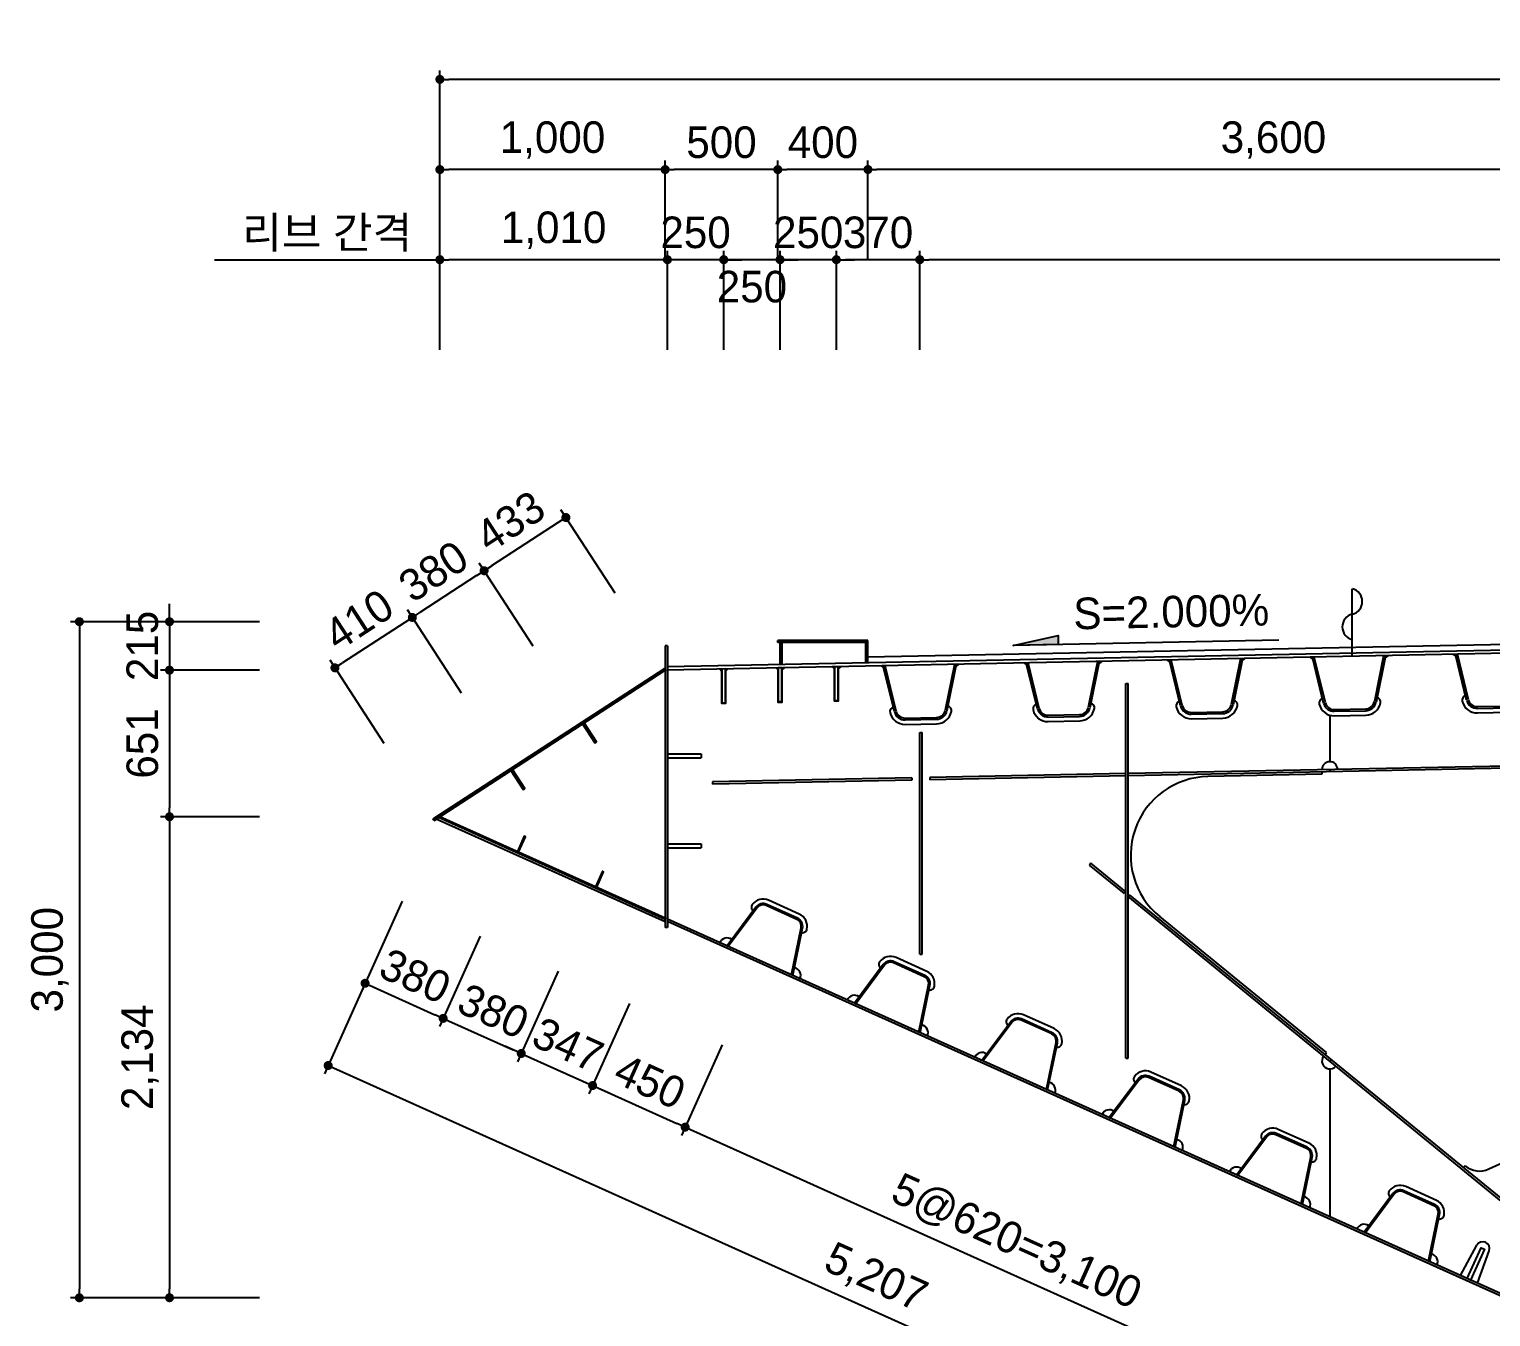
# Model space of a CAD drawing. Extents: x 2940 to 32027, y 1294 to 22572.
# Drawn here: x 3058 to 9545, y 15078 to 20791 of the extents above; entities that cross this region are included whole.
import ezdxf
from ezdxf.enums import TextEntityAlignment as Align

# ---------------------------------------------------------------- set-up
doc = ezdxf.new("R2010")
doc.units = 0
doc.header["$LTSCALE"] = 400
for name, color, linetype in [('CS-DIML', 1, 'Continuous'), ('CS-LEAL', 1, 'Continuous'), ('CS-LIN2', 1, 'Continuous'), ('CS-PATT', 1, 'Continuous'), ('CS-STEL-MAJR', 3, 'Continuous'), ('CS-SYMB', 3, 'Continuous'), ('CS-TEXT4', 7, 'Continuous'), ('DIML', 1, 'Continuous')]:
    doc.layers.add(name, color=color, linetype=linetype)
doc.styles.add('휴먼고딕', font='')
doc.styles.get('휴먼고딕').set_extended_font_data('휴먼고딕')
doc.dimstyles.new('일반도면_0001', dxfattribs={"dimtxt": 3.5, "dimasz": 1, "dimexe": 1, "dimexo": 5, "dimgap": 1.25, "dimtad": 1, "dimdec": 0, "dimzin": 0, "dimdsep": 46, "dimlunit": 6, "dimtxsty": '휴먼고딕', "dimblk": 'DOT', "dimcen": 0, "dimclrd": 1, "dimclre": 1, "dimclrt": 7, "dimadec": 0, "dimazin": 0, "dimtfac": 1, "dimtdec": 0, "dimtix": 1, "dimtmove": 2, "dimatfit": 3, "dimldrblk": 'NONE', "dimfxl": 1, "dimfrac": 2, "dimtolj": 1, "dimtzin": 0, "dimarcsym": 0})

# ---------------------------------------------------------------- blocks, each defined once
blk = doc.blocks.new('하부리브(320)')
at = {"layer": 'CS-STEL-MAJR'}
for points in [[(118, 189.2, 0.414214), (133.1, 213, 0.351505), (74.6, 260), (-74.6, 260, 0.351505), (-133.1, 213, 0.414214), (-118, 189.2)], [(160, 0), (113.6, 208.7, 0.351505), (74.6, 240), (-74.6, 240, 0.351505), (-113.6, 208.7), (-160, 0)], [(159.7, 1.3), (153.9, 0), (107.8, 207.4, 0.351505), (74.6, 234), (-74.6, 234, 0.351505), (-107.8, 207.4), (-153.9, 0), (-159.7, 1.3)]]:
    blk.add_lwpolyline(points, format="xyb", dxfattribs=at)
for centre, start, end in [((-160, 0), 77.4674, 180), ((160, 0), 360, 102.5326)]:
    blk.add_arc(centre, 35, start, end, dxfattribs=at)
blk = doc.blocks.new('u-rib')
at = {"layer": 'CS-STEL-MAJR'}
for p, q in [((-116.6, -204.4), (-162, 0)), ((-153.9, 0), (-161.7, -1.7)), ((-108.8, -202.7), (-153.9, 0)), ((153.9, 0), (108.8, -202.7)), ((153.9, 0), (161.7, -1.7)), ((172, 0), (159.9, -9.8)), ((-172, 0), (-159.9, -9.8)), ((162, 0), (116.6, -204.4)), ((-69.7, -234), (69.7, -234)), ((-69.7, -242), (69.7, -242)), ((-69.7, -262), (69.7, -262))]:
    blk.add_line(p, q, dxfattribs=at)
for centre, radius, start, end in [((-116.6, -204.4), 20, 102.53382, 192.53382), ((116.6, -204.4), 20, 347.46618, 77.46618), ((-69.7, -194), 68, 192.53382, 270), ((-69.7, -194), 48, 192.53382, 270), ((-69.7, -194), 40, 192.53382, 270), ((69.7, -194), 40, 270, 347.46618), ((69.7, -194), 48, 270, 347.46618), ((69.7, -194), 68, 270, 347.46618)]:
    blk.add_arc(centre, radius, start, end, dxfattribs=at)
blk = doc.blocks.new('fp-flat-14')
at = {"layer": 'CS-SYMB', "color": 1}
blk.add_line((0, 0), (0, 10), dxfattribs=at)
for centre, start, end in [((-0.46, 8.12), 283.8809, 76.1191), ((0.46, 4.36), 103.8809, 256.1191)]:
    blk.add_arc(centre, 1.94, start, end, dxfattribs=at)
blk = doc.blocks.new('_Dot')
at = {"layer": 'DIML'}
blk.add_line((0, 0), (-1, 0), dxfattribs=at)
at = {"layer": 'DIML', "const_width": 0.5}
blk.add_lwpolyline([(-0.25, 0, 1), (0.25, 0, 1)], format="xyb", close=True, dxfattribs=at)
blk = doc.blocks.new('*D99')
at = {"layer": 'CS-DIML', "color": 1, "lineweight": -2, "transparency": 16777216}
for p, q in [((6780.7, 19768.3), (6780.7, 20208.3)), ((10380.7, 19768.3), (10380.7, 20208.3)), ((10340.7, 20168.3), (6820.7, 20168.3))]:
    blk.add_line(p, q, dxfattribs=at)
at = {"layer": 'Defpoints', "color": 0, "transparency": 16777216}
for p in [(6780.7, 20168.3), (6780.7, 19768.3), (10380.7, 19768.3)]:
    blk.add_point(p, dxfattribs=at)
at = {"layer": 'CS-DIML', "color": 1, "lineweight": -2, "transparency": 16777216, "xscale": 40, "yscale": 40, "zscale": 40, "rotation": 180}
blk.add_blockref('_Dot', (6780.7, 20168.3), dxfattribs=at)
at = {"layer": 'CS-DIML', "color": 1, "lineweight": -2, "transparency": 16777216, "xscale": 40, "yscale": 40, "zscale": 40}
blk.add_blockref('_Dot', (10380.7, 20168.3), dxfattribs=at)
at = {"layer": 'CS-DIML', "color": 7, "transparency": 16777216, "insert": (8580.7, 20299.1), "char_height": 140, "attachment_point": 5, "style": '휴먼고딕'}
blk.add_mtext('\\A1;3,600', dxfattribs=at)
blk = doc.blocks.new('_None')
blk = doc.blocks.new('*D100')
at = {"layer": 'CS-DIML', "color": 1, "lineweight": -2, "transparency": 16777216}
for p, q in [((4880.7, 20168.3), (4880.7, 20608.3)), ((24340.7, 20568.3), (4920.7, 20568.3)), ((24380.7, 20168.3), (24380.7, 20608.3))]:
    blk.add_line(p, q, dxfattribs=at)
at = {"layer": 'Defpoints', "color": 0, "transparency": 16777216}
for p in [(4880.7, 20568.3), (4880.7, 20168.3), (24380.7, 20168.3)]:
    blk.add_point(p, dxfattribs=at)
at = {"layer": 'CS-DIML', "color": 1, "lineweight": -2, "transparency": 16777216, "xscale": 40, "yscale": 40, "zscale": 40, "rotation": 180}
blk.add_blockref('_Dot', (4880.7, 20568.3), dxfattribs=at)
at = {"layer": 'CS-DIML', "color": 1, "lineweight": -2, "transparency": 16777216, "xscale": 40, "yscale": 40, "zscale": 40}
blk.add_blockref('_Dot', (24380.7, 20568.3), dxfattribs=at)
at = {"layer": 'CS-DIML', "color": 7, "transparency": 16777216, "insert": (14630.7, 20699.1), "char_height": 140, "attachment_point": 5, "style": '휴먼고딕'}
blk.add_mtext('\\A1;19,500', dxfattribs=at)
blk = doc.blocks.new('*D109')
at = {"layer": 'CS-DIML', "color": 1, "lineweight": -2, "transparency": 16777216}
for p, q in [((7010.7, 19368.3), (7010.7, 19808.3)), ((22250.7, 19368.3), (22250.7, 19808.3)), ((22210.7, 19768.3), (7050.7, 19768.3))]:
    blk.add_line(p, q, dxfattribs=at)
at = {"layer": 'Defpoints', "color": 0, "transparency": 16777216}
for p in [(7010.7, 19768.3), (7010.7, 19368.3), (22250.7, 19368.3)]:
    blk.add_point(p, dxfattribs=at)
at = {"layer": 'CS-DIML', "color": 1, "lineweight": -2, "transparency": 16777216, "xscale": 40, "yscale": 40, "zscale": 40, "rotation": 180}
blk.add_blockref('_Dot', (7010.7, 19768.3), dxfattribs=at)
at = {"layer": 'CS-DIML', "color": 1, "lineweight": -2, "transparency": 16777216, "xscale": 40, "yscale": 40, "zscale": 40}
blk.add_blockref('_Dot', (22250.7, 19768.3), dxfattribs=at)
at = {"layer": 'CS-DIML', "color": 7, "transparency": 16777216, "insert": (14630.7, 19899.1), "char_height": 140, "attachment_point": 5, "style": '휴먼고딕'}
blk.add_mtext('\\A1;24@635=15,240', dxfattribs=at)
blk = doc.blocks.new('*D115')
at = {"layer": 'CS-DIML', "color": 1, "lineweight": -2, "transparency": 16777216}
for p, q in [((6380.7, 19768.3), (6380.7, 20208.3)), ((6780.7, 19768.3), (6780.7, 20208.3)), ((6740.7, 20168.3), (6420.7, 20168.3))]:
    blk.add_line(p, q, dxfattribs=at)
at = {"layer": 'Defpoints', "color": 0, "transparency": 16777216}
for p in [(6380.7, 20168.3), (6380.7, 19768.3), (6780.7, 19768.3)]:
    blk.add_point(p, dxfattribs=at)
at = {"layer": 'CS-DIML', "color": 1, "lineweight": -2, "transparency": 16777216, "xscale": 40, "yscale": 40, "zscale": 40, "rotation": 180}
blk.add_blockref('_Dot', (6380.7, 20168.3), dxfattribs=at)
at = {"layer": 'CS-DIML', "color": 1, "lineweight": -2, "transparency": 16777216, "xscale": 40, "yscale": 40, "zscale": 40}
blk.add_blockref('_Dot', (6780.7, 20168.3), dxfattribs=at)
at = {"layer": 'CS-DIML', "color": 7, "transparency": 16777216, "insert": (6580.7, 20288.7), "char_height": 140, "attachment_point": 5, "style": '휴먼고딕'}
blk.add_mtext('\\A1;400', dxfattribs=at)
blk = doc.blocks.new('*D116')
at = {"layer": 'CS-DIML', "color": 1, "lineweight": -2, "transparency": 16777216}
for p, q in [((5880.7, 19768.3), (5880.7, 20208.3)), ((6380.7, 19768.3), (6380.7, 20208.3)), ((6340.7, 20168.3), (5920.7, 20168.3))]:
    blk.add_line(p, q, dxfattribs=at)
at = {"layer": 'Defpoints', "color": 0, "transparency": 16777216}
for p in [(5880.7, 20168.3), (5880.7, 19768.3), (6380.7, 19768.3)]:
    blk.add_point(p, dxfattribs=at)
at = {"layer": 'CS-DIML', "color": 1, "lineweight": -2, "transparency": 16777216, "xscale": 40, "yscale": 40, "zscale": 40, "rotation": 180}
blk.add_blockref('_Dot', (5880.7, 20168.3), dxfattribs=at)
at = {"layer": 'CS-DIML', "color": 1, "lineweight": -2, "transparency": 16777216, "xscale": 40, "yscale": 40, "zscale": 40}
blk.add_blockref('_Dot', (6380.7, 20168.3), dxfattribs=at)
at = {"layer": 'CS-DIML', "color": 7, "transparency": 16777216, "insert": (6130.7, 20288.7), "char_height": 140, "attachment_point": 5, "style": '휴먼고딕'}
blk.add_mtext('\\A1;500', dxfattribs=at)
blk = doc.blocks.new('*D117')
at = {"layer": 'CS-DIML', "color": 1, "lineweight": -2, "transparency": 16777216}
for p, q in [((4880.7, 19768.3), (4880.7, 20208.3)), ((5880.7, 19768.3), (5880.7, 20208.3)), ((5840.7, 20168.3), (4920.7, 20168.3))]:
    blk.add_line(p, q, dxfattribs=at)
at = {"layer": 'Defpoints', "color": 0, "transparency": 16777216}
for p in [(4880.7, 20168.3), (4880.7, 19768.3), (5880.7, 19768.3)]:
    blk.add_point(p, dxfattribs=at)
at = {"layer": 'CS-DIML', "color": 1, "lineweight": -2, "transparency": 16777216, "xscale": 40, "yscale": 40, "zscale": 40, "rotation": 180}
blk.add_blockref('_Dot', (4880.7, 20168.3), dxfattribs=at)
at = {"layer": 'CS-DIML', "color": 1, "lineweight": -2, "transparency": 16777216, "xscale": 40, "yscale": 40, "zscale": 40}
blk.add_blockref('_Dot', (5880.7, 20168.3), dxfattribs=at)
at = {"layer": 'CS-DIML', "color": 7, "transparency": 16777216, "insert": (5380.7, 20299.1), "char_height": 140, "attachment_point": 5, "style": '휴먼고딕'}
blk.add_mtext('\\A1;1,000', dxfattribs=at)
blk = doc.blocks.new('*D118')
at = {"layer": 'CS-DIML', "color": 1, "lineweight": -2, "transparency": 16777216}
for p, q in [((6640.7, 19368.3), (6640.7, 19808.3)), ((7010.7, 19368.3), (7010.7, 19808.3)), ((6970.7, 19768.3), (6680.7, 19768.3))]:
    blk.add_line(p, q, dxfattribs=at)
at = {"layer": 'Defpoints', "color": 0, "transparency": 16777216}
for p in [(6640.7, 19768.3), (6640.7, 19368.3), (7010.7, 19368.3)]:
    blk.add_point(p, dxfattribs=at)
at = {"layer": 'CS-DIML', "color": 1, "lineweight": -2, "transparency": 16777216, "xscale": 40, "yscale": 40, "zscale": 40, "rotation": 180}
blk.add_blockref('_Dot', (6640.7, 19768.3), dxfattribs=at)
at = {"layer": 'CS-DIML', "color": 1, "lineweight": -2, "transparency": 16777216, "xscale": 40, "yscale": 40, "zscale": 40}
blk.add_blockref('_Dot', (7010.7, 19768.3), dxfattribs=at)
at = {"layer": 'CS-DIML', "color": 7, "transparency": 16777216, "insert": (6825.7, 19888.7), "char_height": 140, "attachment_point": 5, "style": '휴먼고딕'}
blk.add_mtext('\\A1;370', dxfattribs=at)
blk = doc.blocks.new('*D119')
at = {"layer": 'CS-DIML', "color": 1, "lineweight": -2, "transparency": 16777216}
for p, q in [((5890.7, 19368.3), (5890.7, 19808.3)), ((6140.7, 19368.3), (6140.7, 19808.3)), ((5850.7, 19768.3), (5810.7, 19768.3)), ((6140.7, 19768.3), (5890.7, 19768.3)), ((6180.7, 19768.3), (6220.7, 19768.3))]:
    blk.add_line(p, q, dxfattribs=at)
at = {"layer": 'Defpoints', "color": 0, "transparency": 16777216}
for p in [(5890.7, 19768.3), (5890.7, 19368.3), (6140.7, 19368.3)]:
    blk.add_point(p, dxfattribs=at)
at = {"layer": 'CS-DIML', "color": 1, "lineweight": -2, "transparency": 16777216, "xscale": 40, "yscale": 40, "zscale": 40}
blk.add_blockref('_Dot', (5890.7, 19768.3), dxfattribs=at)
at = {"layer": 'CS-DIML', "color": 1, "lineweight": -2, "transparency": 16777216, "xscale": 40, "yscale": 40, "zscale": 40, "rotation": 180}
blk.add_blockref('_Dot', (6140.7, 19768.3), dxfattribs=at)
at = {"layer": 'CS-DIML', "color": 7, "transparency": 16777216, "insert": (6015.7, 19888.7), "char_height": 140, "attachment_point": 5, "style": '휴먼고딕'}
blk.add_mtext('\\A1;250', dxfattribs=at)
blk = doc.blocks.new('*D120')
at = {"layer": 'CS-DIML', "color": 1, "lineweight": -2, "transparency": 16777216}
for p, q in [((6140.7, 19368.3), (6140.7, 19808.3)), ((6390.7, 19368.3), (6390.7, 19808.3)), ((6100.7, 19768.3), (6060.7, 19768.3)), ((6390.7, 19768.3), (6140.7, 19768.3)), ((6430.7, 19768.3), (6470.7, 19768.3))]:
    blk.add_line(p, q, dxfattribs=at)
at = {"layer": 'Defpoints', "color": 0, "transparency": 16777216}
for p in [(6140.7, 19768.3), (6140.7, 19368.3), (6390.7, 19368.3)]:
    blk.add_point(p, dxfattribs=at)
at = {"layer": 'CS-DIML', "color": 1, "lineweight": -2, "transparency": 16777216, "xscale": 40, "yscale": 40, "zscale": 40}
blk.add_blockref('_Dot', (6140.7, 19768.3), dxfattribs=at)
at = {"layer": 'CS-DIML', "color": 1, "lineweight": -2, "transparency": 16777216, "xscale": 40, "yscale": 40, "zscale": 40, "rotation": 180}
blk.add_blockref('_Dot', (6390.7, 19768.3), dxfattribs=at)
at = {"layer": 'CS-DIML', "color": 7, "transparency": 16777216, "char_height": 140, "attachment_point": 5, "style": '휴먼고딕'}
for s, insert in [('\\A1;', (6265.7, 19888.3)), ('\\A1;250', (6265.7, 19647.9))]:
    blk.add_mtext(s, dxfattribs=dict(at, insert=insert))
blk = doc.blocks.new('*D121')
at = {"layer": 'CS-DIML', "color": 1, "lineweight": -2, "transparency": 16777216}
for p, q in [((6390.7, 19368.3), (6390.7, 19808.3)), ((6640.7, 19368.3), (6640.7, 19808.3)), ((6350.7, 19768.3), (6310.7, 19768.3)), ((6640.7, 19768.3), (6390.7, 19768.3)), ((6680.7, 19768.3), (6720.7, 19768.3))]:
    blk.add_line(p, q, dxfattribs=at)
at = {"layer": 'Defpoints', "color": 0, "transparency": 16777216}
for p in [(6390.7, 19768.3), (6390.7, 19368.3), (6640.7, 19368.3)]:
    blk.add_point(p, dxfattribs=at)
at = {"layer": 'CS-DIML', "color": 1, "lineweight": -2, "transparency": 16777216, "xscale": 40, "yscale": 40, "zscale": 40}
blk.add_blockref('_Dot', (6390.7, 19768.3), dxfattribs=at)
at = {"layer": 'CS-DIML', "color": 1, "lineweight": -2, "transparency": 16777216, "xscale": 40, "yscale": 40, "zscale": 40, "rotation": 180}
blk.add_blockref('_Dot', (6640.7, 19768.3), dxfattribs=at)
at = {"layer": 'CS-DIML', "color": 7, "transparency": 16777216, "insert": (6515.7, 19888.7), "char_height": 140, "attachment_point": 5, "style": '휴먼고딕'}
blk.add_mtext('\\A1;250', dxfattribs=at)
blk = doc.blocks.new('*D122')
at = {"layer": 'CS-DIML', "color": 1, "lineweight": -2, "transparency": 16777216}
for p, q in [((4880.7, 19368.3), (4880.7, 19808.3)), ((5890.7, 19368.3), (5890.7, 19808.3)), ((5850.7, 19768.3), (4920.7, 19768.3))]:
    blk.add_line(p, q, dxfattribs=at)
at = {"layer": 'Defpoints', "color": 0, "transparency": 16777216}
for p in [(4880.7, 19768.3), (4880.7, 19368.3), (5890.7, 19368.3)]:
    blk.add_point(p, dxfattribs=at)
at = {"layer": 'CS-DIML', "color": 1, "lineweight": -2, "transparency": 16777216, "xscale": 40, "yscale": 40, "zscale": 40, "rotation": 180}
blk.add_blockref('_Dot', (4880.7, 19768.3), dxfattribs=at)
at = {"layer": 'CS-DIML', "color": 1, "lineweight": -2, "transparency": 16777216, "xscale": 40, "yscale": 40, "zscale": 40}
blk.add_blockref('_Dot', (5890.7, 19768.3), dxfattribs=at)
at = {"layer": 'CS-DIML', "color": 7, "transparency": 16777216, "insert": (5385.7, 19899.1), "char_height": 140, "attachment_point": 5, "style": '휴먼고딕'}
blk.add_mtext('\\A1;1,010', dxfattribs=at)
blk = doc.blocks.new('*D134')
at = {"layer": 'CS-DIML', "color": 1, "lineweight": -2, "transparency": 16777216}
for p, q in [((6133.3, 16283.9), (5953, 15882.6)), ((6005.9, 15902.7), (8760.5, 14664.9)), ((8961, 15013.3), (8780.6, 14612))]:
    blk.add_line(p, q, dxfattribs=at)
at = {"layer": 'Defpoints', "color": 0, "transparency": 16777216}
for p in [(6133.3, 16283.9), (8961, 15013.3), (8797, 14648.5)]:
    blk.add_point(p, dxfattribs=at)
at = {"layer": 'CS-DIML', "color": 1, "lineweight": -2, "transparency": 16777216, "xscale": 40, "yscale": 40, "zscale": 40}
for p, rotation in [((5969.4, 15919), 155.804027417494), ((8797, 14648.5), 335.804027417494)]:
    blk.add_blockref('_Dot', p, dxfattribs=dict(at, rotation=rotation))
at = {"layer": 'CS-DIML', "color": 7, "transparency": 16777216, "insert": (7436.8, 15403), "char_height": 140, "attachment_point": 5, "rotation": 335.80403, "style": '휴먼고딕'}
blk.add_mtext('\\A1;5@620=3,100', dxfattribs=at)
blk = doc.blocks.new('*D135')
at = {"layer": 'CS-DIML', "color": 1, "lineweight": -2, "transparency": 16777216}
for p, q in [((5722.7, 16468.4), (5542.3, 16067.1)), ((6133.3, 16283.9), (5953, 15882.6)), ((5595.2, 16087.2), (5932.9, 15935.4))]:
    blk.add_line(p, q, dxfattribs=at)
at = {"layer": 'Defpoints', "color": 0, "transparency": 16777216}
for p in [(5722.7, 16468.4), (6133.3, 16283.9), (5969.4, 15919)]:
    blk.add_point(p, dxfattribs=at)
at = {"layer": 'CS-DIML', "color": 1, "lineweight": -2, "transparency": 16777216, "xscale": 40, "yscale": 40, "zscale": 40}
for p, rotation in [((5558.7, 16103.6), 155.804027417494), ((5969.4, 15919), 335.804027417494)]:
    blk.add_blockref('_Dot', p, dxfattribs=dict(at, rotation=rotation))
at = {"layer": 'CS-DIML', "color": 7, "transparency": 16777216, "insert": (5813.4, 16121.1), "char_height": 140, "attachment_point": 5, "rotation": 335.80403, "style": '휴먼고딕'}
blk.add_mtext('\\A1;450', dxfattribs=at)
blk = doc.blocks.new('*D136')
at = {"layer": 'CS-DIML', "color": 1, "lineweight": -2, "transparency": 16777216}
for p, q in [((5405.9, 16610.8), (5225.5, 16209.4)), ((5722.7, 16468.4), (5542.3, 16067.1)), ((5205.5, 16262.3), (5169, 16278.7)), ((5241.9, 16245.9), (5558.7, 16103.6)), ((5595.2, 16087.2), (5631.7, 16070.8))]:
    blk.add_line(p, q, dxfattribs=at)
at = {"layer": 'Defpoints', "color": 0, "transparency": 16777216}
for p in [(5405.9, 16610.8), (5722.7, 16468.4), (5558.7, 16103.6)]:
    blk.add_point(p, dxfattribs=at)
at = {"layer": 'CS-DIML', "color": 1, "lineweight": -2, "transparency": 16777216, "xscale": 40, "yscale": 40, "zscale": 40}
for p, rotation in [((5241.9, 16245.9), 335.804027417494), ((5558.7, 16103.6), 155.804027417494)]:
    blk.add_blockref('_Dot', p, dxfattribs=dict(at, rotation=rotation))
at = {"layer": 'CS-DIML', "color": 7, "transparency": 16777216, "insert": (5449.5, 16284.2), "char_height": 140, "attachment_point": 5, "rotation": 335.80403, "style": '휴먼고딕'}
blk.add_mtext('\\A1;347', dxfattribs=at)
blk = doc.blocks.new('*D137')
at = {"layer": 'CS-DIML', "color": 1, "lineweight": -2, "transparency": 16777216}
for p, q in [((5059.3, 16766.5), (4878.9, 16365.2)), ((5405.9, 16610.8), (5225.5, 16209.4)), ((4931.8, 16385.3), (5205.5, 16262.3))]:
    blk.add_line(p, q, dxfattribs=at)
at = {"layer": 'Defpoints', "color": 0, "transparency": 16777216}
for p in [(5059.3, 16766.5), (5405.9, 16610.8), (5241.9, 16245.9)]:
    blk.add_point(p, dxfattribs=at)
at = {"layer": 'CS-DIML', "color": 1, "lineweight": -2, "transparency": 16777216, "xscale": 40, "yscale": 40, "zscale": 40}
for p, rotation in [((4895.3, 16401.7), 155.804027417494), ((5241.9, 16245.9), 335.804027417494)]:
    blk.add_blockref('_Dot', p, dxfattribs=dict(at, rotation=rotation))
at = {"layer": 'CS-DIML', "color": 7, "transparency": 16777216, "insert": (5118, 16433.6), "char_height": 140, "attachment_point": 5, "rotation": 335.80403, "style": '휴먼고딕'}
blk.add_mtext('\\A1;380', dxfattribs=at)
blk = doc.blocks.new('*D138')
at = {"layer": 'CS-DIML', "color": 1, "lineweight": -2, "transparency": 16777216}
for p, q in [((4712.7, 16922.3), (4532.3, 16520.9)), ((5059.3, 16766.5), (4878.9, 16365.2)), ((4585.2, 16541), (4858.8, 16418))]:
    blk.add_line(p, q, dxfattribs=at)
at = {"layer": 'Defpoints', "color": 0, "transparency": 16777216}
for p in [(4712.7, 16922.3), (5059.3, 16766.5), (4895.3, 16401.7)]:
    blk.add_point(p, dxfattribs=at)
at = {"layer": 'CS-DIML', "color": 1, "lineweight": -2, "transparency": 16777216, "xscale": 40, "yscale": 40, "zscale": 40}
for p, rotation in [((4548.7, 16557.4), 155.804027417494), ((4895.3, 16401.7), 335.804027417494)]:
    blk.add_blockref('_Dot', p, dxfattribs=dict(at, rotation=rotation))
at = {"layer": 'CS-DIML', "color": 7, "transparency": 16777216, "insert": (4771.3, 16589.3), "char_height": 140, "attachment_point": 5, "rotation": 335.80403, "style": '휴먼고딕'}
blk.add_mtext('\\A1;380', dxfattribs=at)
blk = doc.blocks.new('*D139')
at = {"layer": 'CS-DIML', "color": 1, "lineweight": -2, "transparency": 16777216}
for p, q in [((4548.7, 16557.4), (4368.4, 16156.1)), ((4421.3, 16176.1), (9098.3, 14074.6)), ((9298.7, 14423.1), (9118.4, 14021.7))]:
    blk.add_line(p, q, dxfattribs=at)
at = {"layer": 'Defpoints', "color": 0, "transparency": 16777216}
for p in [(4548.7, 16557.4), (9298.7, 14423.1), (9134.8, 14058.2)]:
    blk.add_point(p, dxfattribs=at)
at = {"layer": 'CS-DIML', "color": 1, "lineweight": -2, "transparency": 16777216, "xscale": 40, "yscale": 40, "zscale": 40}
for p, rotation in [((4384.8, 16192.5), 155.804027417494), ((9134.8, 14058.2), 335.804027417494)]:
    blk.add_blockref('_Dot', p, dxfattribs=dict(at, rotation=rotation))
at = {"layer": 'CS-DIML', "color": 7, "transparency": 16777216, "insert": (6813.4, 15244.7), "char_height": 140, "attachment_point": 5, "rotation": 335.80403, "style": '휴먼고딕'}
blk.add_mtext('\\A1;5,207', dxfattribs=at)
blk = doc.blocks.new('*D148')
at = {"layer": 'CS-DIML', "color": 1, "lineweight": -2, "transparency": 16777216}
for p, q in [((4976.7, 17845.5), (4736.7, 18214.3)), ((4725, 18158.9), (4448.4, 17978.9)), ((4633, 17621.9), (4393.1, 17990.7))]:
    blk.add_line(p, q, dxfattribs=at)
at = {"layer": 'Defpoints', "color": 0, "transparency": 16777216}
for p in [(4414.9, 17957.1), (4976.7, 17845.5), (4633, 17621.9)]:
    blk.add_point(p, dxfattribs=at)
at = {"layer": 'CS-DIML', "color": 1, "lineweight": -2, "transparency": 16777216, "xscale": 40, "yscale": 40, "zscale": 40}
for p, rotation in [((4758.5, 18180.7), 33.05071152858744), ((4414.9, 17957.1), 213.0507115285875)]:
    blk.add_blockref('_Dot', p, dxfattribs=dict(at, rotation=rotation))
at = {"layer": 'CS-DIML', "color": 7, "transparency": 16777216, "insert": (4521.1, 18169.8), "char_height": 140, "attachment_point": 5, "rotation": 33.05071, "style": '휴먼고딕'}
blk.add_mtext('\\A1;410', dxfattribs=at)
blk = doc.blocks.new('*D149')
at = {"layer": 'CS-DIML', "color": 1, "lineweight": -2, "transparency": 16777216}
for p, q in [((5043.5, 18366.2), (4792.1, 18202.6)), ((5295.2, 18052.7), (5055.2, 18421.5)), ((4976.7, 17845.5), (4736.7, 18214.3))]:
    blk.add_line(p, q, dxfattribs=at)
at = {"layer": 'Defpoints', "color": 0, "transparency": 16777216}
for p in [(4758.5, 18180.7), (5295.2, 18052.7), (4976.7, 17845.5)]:
    blk.add_point(p, dxfattribs=at)
at = {"layer": 'CS-DIML', "color": 1, "lineweight": -2, "transparency": 16777216, "xscale": 40, "yscale": 40, "zscale": 40}
for p, rotation in [((5077.1, 18388), 33.05071152858744), ((4758.5, 18180.7), 213.0507115285875)]:
    blk.add_blockref('_Dot', p, dxfattribs=dict(at, rotation=rotation))
at = {"layer": 'CS-DIML', "color": 7, "transparency": 16777216, "insert": (4852.2, 18385.2), "char_height": 140, "attachment_point": 5, "rotation": 33.05071, "style": '휴먼고딕'}
blk.add_mtext('\\A1;380', dxfattribs=at)
blk = doc.blocks.new('*D150')
at = {"layer": 'CS-DIML', "color": 1, "lineweight": -2, "transparency": 16777216}
for p, q in [((5658.2, 18288.9), (5418.2, 18657.7)), ((5406.5, 18602.3), (5110.6, 18409.8)), ((5295.2, 18052.7), (5055.2, 18421.5))]:
    blk.add_line(p, q, dxfattribs=at)
at = {"layer": 'Defpoints', "color": 0, "transparency": 16777216}
for p in [(5077.1, 18388), (5658.2, 18288.9), (5295.2, 18052.7)]:
    blk.add_point(p, dxfattribs=at)
at = {"layer": 'CS-DIML', "color": 1, "lineweight": -2, "transparency": 16777216, "xscale": 40, "yscale": 40, "zscale": 40}
for p, rotation in [((5440, 18624.2), 33.05071152858744), ((5077.1, 18388), 213.0507115285875)]:
    blk.add_blockref('_Dot', p, dxfattribs=dict(at, rotation=rotation))
at = {"layer": 'CS-DIML', "color": 7, "transparency": 16777216, "insert": (5193.1, 18606.7), "char_height": 140, "attachment_point": 5, "rotation": 33.05071, "style": '휴먼고딕'}
blk.add_mtext('\\A1;433', dxfattribs=at)
blk = doc.blocks.new('*D154')
at = {"layer": 'CS-DIML', "color": 1, "lineweight": -2, "transparency": 16777216}
for p, q in [((4080.7, 17296.2), (3640.7, 17296.2)), ((3680.7, 17256.2), (3680.7, 15201.9)), ((4080.7, 15161.9), (3640.7, 15161.9))]:
    blk.add_line(p, q, dxfattribs=at)
at = {"layer": 'Defpoints', "color": 0, "transparency": 16777216}
for p in [(4080.7, 17296.2), (3680.7, 15161.9), (4080.7, 15161.9)]:
    blk.add_point(p, dxfattribs=at)
at = {"layer": 'CS-DIML', "color": 1, "lineweight": -2, "transparency": 16777216, "xscale": 40, "yscale": 40, "zscale": 40}
for p, rotation in [((3680.7, 17296.2), 90), ((3680.7, 15161.9), 270)]:
    blk.add_blockref('_Dot', p, dxfattribs=dict(at, rotation=rotation))
at = {"layer": 'CS-DIML', "color": 7, "transparency": 16777216, "insert": (3549.9, 16229.1), "char_height": 140, "attachment_point": 5, "rotation": 90, "style": '휴먼고딕'}
blk.add_mtext('\\A1;2,134', dxfattribs=at)
blk = doc.blocks.new('*D155')
at = {"layer": 'CS-DIML', "color": 1, "lineweight": -2, "transparency": 16777216}
for p, q in [((4080.7, 17946.9), (3640.7, 17946.9)), ((3680.7, 17906.9), (3680.7, 17336.2)), ((4080.7, 17296.2), (3640.7, 17296.2))]:
    blk.add_line(p, q, dxfattribs=at)
at = {"layer": 'Defpoints', "color": 0, "transparency": 16777216}
for p in [(4080.7, 17946.9), (3680.7, 17296.2), (4080.7, 17296.2)]:
    blk.add_point(p, dxfattribs=at)
at = {"layer": 'CS-DIML', "color": 1, "lineweight": -2, "transparency": 16777216, "xscale": 40, "yscale": 40, "zscale": 40}
for p, rotation in [((3680.7, 17946.9), 90), ((3680.7, 17296.2), 270)]:
    blk.add_blockref('_Dot', p, dxfattribs=dict(at, rotation=rotation))
at = {"layer": 'CS-DIML', "color": 7, "transparency": 16777216, "insert": (3560.7, 17621.6), "char_height": 140, "attachment_point": 5, "rotation": 90, "style": '휴먼고딕'}
blk.add_mtext('\\A1;651', dxfattribs=at)
blk = doc.blocks.new('*D156')
at = {"layer": 'CS-DIML', "color": 1, "lineweight": -2, "transparency": 16777216}
for p, q in [((3680.7, 18201.9), (3680.7, 18241.9)), ((4080.7, 18161.9), (3640.7, 18161.9)), ((3680.7, 18161.9), (3680.7, 17946.9)), ((4080.7, 17946.9), (3640.7, 17946.9)), ((3680.7, 17906.9), (3680.7, 17866.9))]:
    blk.add_line(p, q, dxfattribs=at)
at = {"layer": 'Defpoints', "color": 0, "transparency": 16777216}
for p in [(4080.7, 18161.9), (3680.7, 17946.9), (4080.7, 17946.9)]:
    blk.add_point(p, dxfattribs=at)
at = {"layer": 'CS-DIML', "color": 1, "lineweight": -2, "transparency": 16777216, "xscale": 40, "yscale": 40, "zscale": 40}
for p, rotation in [((3680.7, 18161.9), 270), ((3680.7, 17946.9), 90)]:
    blk.add_blockref('_Dot', p, dxfattribs=dict(at, rotation=rotation))
at = {"layer": 'CS-DIML', "color": 7, "transparency": 16777216, "insert": (3560.7, 18054.4), "char_height": 140, "attachment_point": 5, "rotation": 90, "style": '휴먼고딕'}
blk.add_mtext('\\A1;215', dxfattribs=at)
blk = doc.blocks.new('*D157')
at = {"layer": 'CS-DIML', "color": 1, "lineweight": -2, "transparency": 16777216}
for p, q in [((3680.7, 18161.9), (3240.7, 18161.9)), ((3280.7, 18121.9), (3280.7, 15201.9)), ((3680.7, 15161.9), (3240.7, 15161.9))]:
    blk.add_line(p, q, dxfattribs=at)
at = {"layer": 'Defpoints', "color": 0, "transparency": 16777216}
for p in [(3680.7, 18161.9), (3280.7, 15161.9), (3680.7, 15161.9)]:
    blk.add_point(p, dxfattribs=at)
at = {"layer": 'CS-DIML', "color": 1, "lineweight": -2, "transparency": 16777216, "xscale": 40, "yscale": 40, "zscale": 40}
for p, rotation in [((3280.7, 18161.9), 90), ((3280.7, 15161.9), 270)]:
    blk.add_blockref('_Dot', p, dxfattribs=dict(at, rotation=rotation))
at = {"layer": 'CS-DIML', "color": 7, "transparency": 16777216, "insert": (3149.9, 16661.9), "char_height": 140, "attachment_point": 5, "rotation": 90, "style": '휴먼고딕'}
blk.add_mtext('\\A1;3,000', dxfattribs=at)

msp = doc.modelspace()

# ---------------------------------------------------------------- hatches: boundary and pattern name
at = {"layer": 'CS-LEAL'}
msp.add_hatch(color=256, dxfattribs=at).paths.add_polyline_path([(7624.78, 18100.98), (7425.62, 18056.99), (7625.58, 18060.99)])

# ---------------------------------------------------------------- linework, layer by layer
msp.add_line((3880.7, 19768.29), (4880.7, 19768.29), dxfattribs=at)
msp.add_lwpolyline([(7625.58, 18060.99), (7425.62, 18056.99), (7624.78, 18100.98), (7625.58, 18060.99)], close=True, dxfattribs=at)
at = {"layer": 'CS-LIN2'}
msp.add_line((10390.7, 18076.11), (6780.7, 18003.91), dxfattribs=at)
at = {"layer": 'CS-PATT'}
for p, q in [((8830.7, 17745.85), (8830.7, 17540.8)), ((8830.7, 16176.91), (8830.7, 15521.37))]:
    msp.add_line(p, q, dxfattribs=at)
at = {"layer": 'CS-STEL-MAJR'}
for p, q in [((16630.7, 18175.91), (5890.7, 17961.11)), ((16630.7, 18161.9), (5890.7, 17947.1)), ((5880.7, 18054.9), (5880.7, 16804.9)), ((5890.7, 18054.9), (5880.7, 18054.9)), ((5890.7, 18054.9), (5890.7, 16804.9)), ((6780.7, 18078.91), (6380.7, 18078.91)), ((6380.7, 18068.91), (6380.7, 18078.91)), ((6780.7, 18068.91), (6380.7, 18068.91)), ((6390.7, 17971.11), (6390.7, 18068.91)), ((6390.7, 17971.11), (6390.7, 18068.9)), ((6400.7, 17971.31), (6400.7, 18068.91)), ((6770.7, 17978.71), (6770.7, 18068.91)), ((6780.7, 17978.91), (6780.7, 18078.91)), ((4851.19, 17286.58), (5880.7, 17956.45)), ((4855.55, 17279.88), (5880.7, 17946.9)), ((6122.7, 17952.1), (6130.7, 17944.1)), ((6158.7, 17952.1), (6150.7, 17944.1)), ((6372.7, 17957.1), (6380.7, 17949.1)), ((6408.7, 17957.1), (6400.7, 17949.1)), ((6622.7, 17962.1), (6630.7, 17954.1)), ((6658.7, 17962.1), (6650.7, 17954.1)), ((7925.7, 16225.77), (7925.7, 17887.9)), ((7925.7, 17887.9), (7935.7, 17887.9)), ((7935.7, 16225.77), (7935.7, 17887.9)), ((7010.7, 16686.91), (7010.7, 17669.6)), ((7010.7, 17669.6), (7020.7, 17669.6)), ((7020.7, 16686.91), (7020.7, 17669.6)), ((16630.7, 17661.8), (7935.7, 17487.9)), ((16630.7, 17651.8), (7935.7, 17477.9)), ((5890.7, 17575.9), (6040.7, 17575.9)), ((5890.7, 17557.9), (6040.7, 17557.9)), ((6040.7, 17575.9), (6040.7, 17557.9)), ((6975.7, 17468.7), (6090.7, 17451)), ((6975.7, 17458.7), (6090.7, 17441)), ((6090.7, 17451), (6090.7, 17441)), ((6975.7, 17468.7), (6975.7, 17458.7)), ((7925.7, 17487.7), (7055.7, 17470.3)), ((7925.7, 17477.7), (7055.7, 17460.3)), ((7055.7, 17470.3), (7055.7, 17460.3)), ((8795.7, 17485.1), (8290.01, 17474.99)), ((8795.7, 17495.1), (8795.7, 17485.1)), ((8830.7, 17505.8), (8830.7, 17495.8)), ((5890.7, 17447), (5890.7, 17437)), ((4855.55, 17279.88), (4851.19, 17286.58)), ((5880.7, 16829.36), (4864.75, 17285.86)), ((5880.7, 16840.33), (4874.72, 17292.35)), ((5880.7, 16846.9), (4880.7, 17296.24)), ((5890.7, 17175.9), (6040.7, 17175.9)), ((5890.7, 17157.9), (6040.7, 17157.9)), ((6040.7, 17175.9), (6040.7, 17157.9)), ((7770.75, 17089.89), (7764.43, 17082.14)), ((7919.37, 16955.68), (7764.43, 17082.14)), ((7925.7, 16963.43), (7770.75, 17089.89)), ((7925.7, 16963.43), (7919.37, 16955.68)), ((7935.7, 16942.36), (7942.02, 16950.11)), ((9624.37, 15564.16), (7935.7, 16942.36)), ((9630.7, 15571.9), (7942.02, 16950.11)), ((5890.7, 16804.9), (5880.7, 16804.9)), ((9630.7, 15161.9), (5890.7, 16842.41)), ((9626.6, 15152.78), (5890.7, 16831.45)), ((8816.23, 16249.54), (8075.71, 16853.9)), ((7010.7, 16686.91), (7020.7, 16686.91)), ((7925.7, 16225.77), (7935.7, 16225.77)), ((8809.9, 16241.79), (8816.23, 16249.54)), ((8830.7, 16211.91), (8837.02, 16219.66)), ((9537.08, 15733.38), (9885.1, 15892.87)), ((9432.19, 15746.82), (9425.87, 15739.07)), ((9410.87, 15260.68), (9483.35, 15394.95)), ((9485.66, 15227.07), (9537.93, 15370.42))]:
    msp.add_line(p, q, dxfattribs=at)
for points in [[(6130.7, 17944.1), (6130.7, 17800.1), (6150.7, 17800.1), (6150.7, 17944.1)], [(6380.7, 17949.1), (6380.7, 17805.1), (6400.7, 17805.1), (6400.7, 17949.1)], [(6630.7, 17954.1), (6630.7, 17810.1), (6650.7, 17810.1), (6650.7, 17954.1)]]:
    msp.add_lwpolyline(points, dxfattribs=at)
for points in [[(6132.7, 17951.94), (6132.7, 17802.1), (6148.7, 17802.1), (6148.7, 17952.26)], [(6382.7, 17956.94), (6382.7, 17807.1), (6398.7, 17807.1), (6398.7, 17957.26)], [(6632.7, 17961.94), (6632.7, 17812.1), (6648.7, 17812.1), (6648.7, 17962.26)], [(5521.07, 17712.91), (5514.37, 17708.55), (5568.9, 17624.73), (5575.61, 17629.09)], [(5202.56, 17505.66), (5195.85, 17501.3), (5250.39, 17417.48), (5257.1, 17421.85)], [(5224.58, 17141.72), (5230.05, 17139.26), (5260.79, 17207.67), (5255.32, 17210.13)], [(5571.19, 16985.97), (5576.67, 16983.52), (5607.4, 17051.93), (5601.93, 17054.39)], [(9440.97, 15247.16), (9502.45, 15383.98), (9517.04, 15377.42), (9455.56, 15240.6)]]:
    msp.add_lwpolyline(points, close=True, dxfattribs=at)
for centre in [(5880.7, 17946.9), (5880.7, 16846.9)]:
    msp.add_circle(centre, 2.04, dxfattribs=at)
for centre, radius, start, end in [((8830.7, 17505.8), 35, 1.145763, 181.145763), ((8297.01, 17125.06), 350, 91.145763, 230.780646), ((8830.7, 16211.91), 35, 140.780646, 320.780646), ((9495.42, 15824.29), 100, 230.780646, 294.620433), ((9509.74, 15380.7), 30, 339.968042, 151.640368)]:
    msp.add_arc(centre, radius, start, end, dxfattribs=at)
at = {"layer": 'CS-SYMB', "color": 1}
msp.add_line((8604.83, 18080.58), (7425.62, 18056.99), dxfattribs=at)

# ---------------------------------------------------------------- block references
at = {"xscale": 30, "yscale": 30, "zscale": 30}
msp.add_blockref('fp-flat-14', (8930.7, 18007.9), dxfattribs=at)
at = {"layer": 'CS-STEL-MAJR'}
for name, p, rotation in [('u-rib', (7010.7, 17969.5), 1.145762837966704), ('u-rib', (7645.7, 17982.2), 1.145762837966704), ('u-rib', (8280.7, 17994.9), 1.145762837966704), ('u-rib', (8915.7, 18007.6), 1.145762837966704), ('u-rib', (9550.7, 18020.3), 1.145762837966704), ('하부리브(320)', (6301.35, 16657.89), 335.8053030994603), ('하부리브(320)', (6866.88, 16403.78), 335.8053030994603), ('하부리브(320)', (7432.42, 16149.66), 335.8053030994603), ('하부리브(320)', (7997.95, 15895.55), 335.8053030994603), ('하부리브(320)', (8563.48, 15641.44), 335.8053030994603), ('하부리브(320)', (9129.01, 15387.33), 335.8053030994603)]:
    msp.add_blockref(name, p, dxfattribs=dict(at, rotation=rotation))

# ---------------------------------------------------------------- texts
at = {"layer": 'CS-TEXT4', "style": '휴먼고딕'}
msp.add_text('리브 간격', height=140, dxfattribs=at).set_placement((4380.7, 19889.01), align=Align.MIDDLE_CENTER)
msp.add_text('S=2.000%', height=140, rotation=1.145763, dxfattribs=at).set_placement((8126.92, 18206.5), align=Align.MIDDLE_CENTER)

# ---------------------------------------------------------------- dimensions: what is measured, and where the dimension line sits
at = {"layer": 'CS-DIML'}
for base, p1, p2, angle, picture, middle in [((4880.7, 20568.29), (24380.7, 20168.29), (4880.7, 20168.29), 180, '*D100', (14630.7, 20699.06)), ((4880.7, 20168.29), (5880.7, 19768.29), (4880.7, 19768.29), 180, '*D117', (5380.7, 20299.06)), ((5880.7, 20168.29), (6380.7, 19768.29), (5880.7, 19768.29), 180, '*D116', (6130.7, 20288.65)), ((6380.7, 20168.29), (6780.7, 19768.29), (6380.7, 19768.29), 180, '*D115', (6580.7, 20288.65)), ((6780.7, 20168.29), (10380.7, 19768.29), (6780.7, 19768.29), 180, '*D99', (8580.7, 20299.06)), ((4880.7, 19768.29), (5890.7, 19368.29), (4880.7, 19368.29), 180, '*D122', (5385.7, 19899.06)), ((5890.7, 19768.29), (6140.7, 19368.29), (5890.7, 19368.29), 180, '*D119', (6015.7, 19888.65)), ((6390.7, 19768.29), (6640.7, 19368.29), (6390.7, 19368.29), 180, '*D121', (6515.7, 19888.65)), ((6640.7, 19768.29), (7010.7, 19368.29), (6640.7, 19368.29), 180, '*D118', (6825.7, 19888.65)), ((5077.05, 18387.98), (5658.18, 18288.89), (5295.2, 18052.71), 213.050712, '*D150', (5193.09, 18606.65)), ((4758.54, 18180.74), (5295.2, 18052.71), (4976.69, 17845.46), 213.050712, '*D149', (4852.15, 18385.24)), ((4414.88, 17957.13), (4976.69, 17845.46), (4633.03, 17621.86), 213.050712, '*D148', (4521.07, 18169.82)), ((3680.7, 17946.9), (4080.7, 18161.9), (4080.7, 17946.9), 270, '*D156', (3560.7, 18054.4)), ((3280.7, 15161.9), (3680.7, 18161.9), (3680.7, 15161.9), 270, '*D157', (3149.93, 16661.9)), ((3680.7, 17296.24), (4080.7, 17946.9), (4080.7, 17296.24), 270, '*D155', (3560.7, 17621.57)), ((3680.7, 15161.9), (4080.7, 17296.24), (4080.7, 15161.9), 270, '*D154', (3549.93, 16229.07)), ((4895.33, 16401.65), (4712.65, 16922.26), (5059.27, 16766.51), 335.804027, '*D138', (4771.35, 16589.31)), ((5241.94, 16245.9), (5059.27, 16766.51), (5405.89, 16610.76), 335.804027, '*D137', (5117.96, 16433.56)), ((5558.71, 16103.57), (5405.89, 16610.76), (5722.65, 16468.43), 335.804027, '*D136', (5449.51, 16284.2)), ((9134.77, 14058.2), (4548.71, 16557.4), (9298.71, 14423.06), 335.804027, '*D139', (6813.36, 15244.65)), ((5969.37, 15919.05), (5722.65, 16468.43), (6133.31, 16283.91), 335.804027, '*D135', (5813.37, 16121.09))]:
    dim = msp.add_linear_dim(base=base, p1=p1, p2=p2, angle=angle, dimstyle='일반도면_0001', override={"dimscale": 40, "dimexo": 0}, dxfattribs=at)
    dim.commit()
    dim.dimension.update_dxf_attribs({"geometry": picture, "text_midpoint": middle})
for base, p1, p2, angle, text, picture, middle in [((7010.7, 19768.29), (22250.7, 19368.29), (7010.7, 19368.29), 180, '24@635=<>', '*D109', (14630.7, 19899.06)), ((6140.7, 19768.29), (6390.7, 19368.29), (6140.7, 19368.29), 180, '\\X<>', '*D120', (6265.7, 19768.29)), ((8797.03, 14648.49), (6133.31, 16283.91), (8960.97, 15013.35), 335.804027, '5@620=<>', '*D134', (7436.79, 15403.05))]:
    dim = msp.add_linear_dim(base=base, p1=p1, p2=p2, angle=angle, text=text, dimstyle='일반도면_0001', override={"dimscale": 40, "dimexo": 0}, dxfattribs=at)
    dim.commit()
    dim.dimension.update_dxf_attribs({"geometry": picture, "text_midpoint": middle})

doc.saveas('drawing.dxf')
